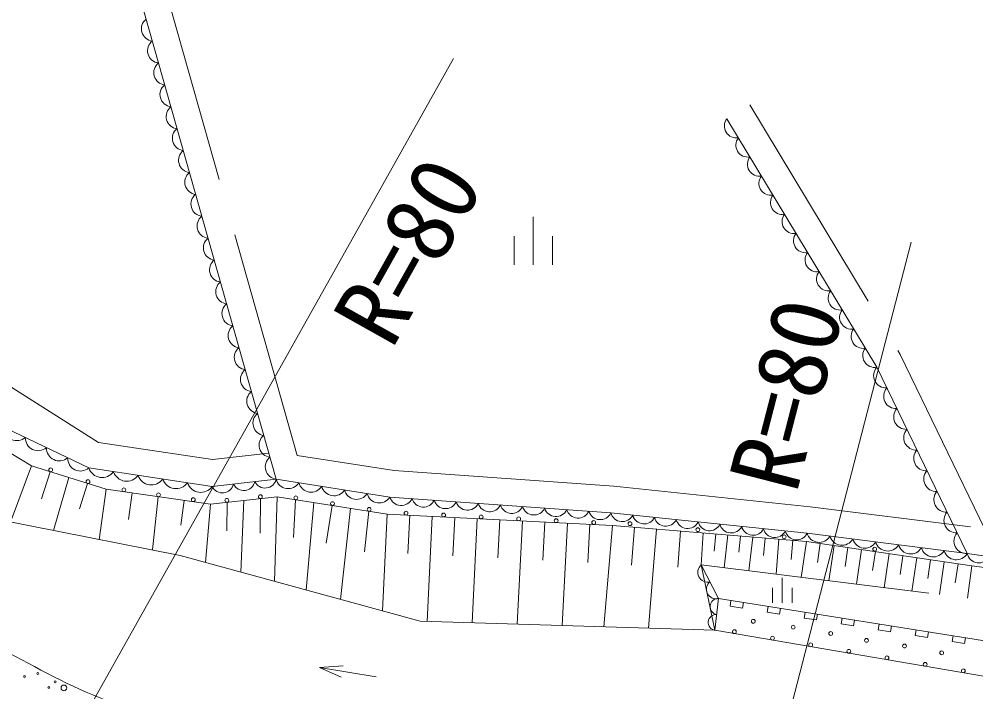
# Model space of a CAD drawing. Units: millimetres, scale not verified. Extents: x 40000 to 680000, y 20000 to 380000.
# Drawn here: x 468618 to 493659, y 306200 to 323805 of the extents above; entities that cross this region are included whole.
import ezdxf
from ezdxf.enums import TextEntityAlignment as Align

# ---------------------------------------------------------------- set-up
doc = ezdxf.new("R2010")
doc.units = ezdxf.units.MM
doc.header["$LTSCALE"] = 1000
doc.linetypes.add('DASHED', pattern=[7.5, 6, -1.5])
for name, color, linetype, lineweight in [('M-BGD', 7, 'Continuous', 13), ('M-BGD-EXST', 7, 'Continuous', 13), ('M-STR-HTXT', 7, 'Continuous', 13)]:
    doc.layers.add(name, color=color, linetype=linetype, lineweight=lineweight)
doc.styles.add('ＭＳ ゴシック', font='')
doc.styles.get('ＭＳ ゴシック').set_extended_font_data('MS Gothic')

msp = doc.modelspace()

# ---------------------------------------------------------------- linework, layer by layer
at = {"layer": 'M-BGD', "linetype": 'DASHED'}
for p, q in [((475898, 312389), (471805, 326861)), ((487741, 321561), (491679, 315028)), ((491679, 315028), (493897, 310460)), ((470692, 312730), (467188, 314950)), ((473682, 312279), (470692, 312730)), ((475154, 312449), (473682, 312279)), ((478432, 311989), (475898, 312389)), ((478432, 311989), (484180, 311581)), ((484180, 311581), (489323, 311046)), ((489323, 311046), (493517, 310515)), ((486473, 309524), (496695, 308246))]:
    msp.add_line(p, q, dxfattribs=at)
at = {"layer": 'M-BGD'}
for p, q in [((471131, 326671), (475347, 311767)), ((487141, 321200), (491064, 314694)), ((493429, 309820), (491064, 314694)), ((470442, 312060), (467673, 313387)), ((467152, 313185), (468942, 312116)), ((468942, 312116), (468393, 310644)), ((468942, 312116), (470896, 311501)), ((470442, 312060), (473670, 311573)), ((469430, 311962), (469207, 311255)), ((469919, 311809), (469519, 310422)), ((475347, 311767), (473670, 311573)), ((475347, 311767), (478323, 311297)), ((470407, 311655), (470198, 310991)), ((470896, 311501), (470709, 310176)), ((470896, 311501), (473623, 311116)), ((471578, 311405), (471480, 310714)), ((472259, 311308), (472105, 309913)), ((473623, 311116), (475375, 311304)), ((474937, 311257), (474927, 310351)), ((475375, 311304), (475299, 309093)), ((475375, 311304), (478253, 310850)), ((478323, 311297), (484107, 310885)), ((472941, 311212), (472849, 310560)), ((473623, 311116), (473499, 309586)), ((474061, 311163), (474051, 310413)), ((474499, 311210), (474420, 309334)), ((475855, 311229), (475798, 310243)), ((476334, 311153), (476133, 308865)), ((476814, 311077), (476658, 310089)), ((467417, 310837), (472829, 309770)), ((477293, 311001), (477026, 308620)), ((477773, 310926), (477658, 309867)), ((478253, 310850), (478126, 308318)), ((478253, 310850), (484146, 310556)), ((478842, 310821), (478792, 309822)), ((479431, 310791), (479294, 308041)), ((480021, 310762), (479971, 309763)), ((489242, 310351), (484107, 310885)), ((480610, 310733), (480474, 308005)), ((481199, 310703), (481149, 309704)), ((481789, 310674), (481654, 307969)), ((482378, 310644), (482328, 309646)), ((482967, 310615), (482834, 307933)), ((483557, 310586), (483507, 309587)), ((484146, 310556), (483926, 307900)), ((489228, 310136), (484146, 310556)), ((484725, 310508), (484642, 309512)), ((485304, 310461), (485089, 307864)), ((485929, 310409), (485858, 309466)), ((486523, 310360), (486473, 309524)), ((486850, 310333), (486810, 309883)), ((487165, 310307), (487074, 309449)), ((487497, 310279), (487459, 309860)), ((487823, 310252), (487716, 309368)), ((489242, 310351), (493429, 309820)), ((488146, 310225), (488102, 309771)), ((488506, 310196), (488430, 309279)), ((488867, 310166), (488826, 309667)), ((489228, 310136), (489089, 309197)), ((493552, 309498), (489228, 310136)), ((489588, 310083), (489515, 309588)), ((489948, 310030), (489812, 309106)), ((472829, 309770), (479118, 308047)), ((490309, 309976), (490236, 309482)), ((490669, 309923), (490535, 309016)), ((491030, 309870), (490957, 309375)), ((491390, 309817), (491258, 308926)), ((491750, 309764), (491677, 309269)), ((493429, 309820), (496959, 309307)), ((486927, 308640), (486473, 309524)), ((486473, 309524), (486831, 307811)), ((492111, 309711), (491982, 308835)), ((492471, 309657), (492398, 309163)), ((492831, 309604), (492705, 308745)), ((493192, 309551), (493119, 309057)), ((493552, 309498), (493442, 308652)), ((496930, 309059), (493552, 309498)), ((486831, 307811), (486927, 308640)), ((486927, 308640), (494676, 307411)), ((487250, 308589), (487227, 308440)), ((487550, 308389), (487573, 308537)), ((487227, 308440), (487550, 308389)), ((488219, 308435), (488195, 308287)), ((488195, 308287), (488518, 308236)), ((488518, 308236), (488542, 308384)), ((489187, 308281), (489164, 308133)), ((479118, 308047), (486831, 307811)), ((489164, 308133), (489487, 308082)), ((489487, 308082), (489510, 308230)), ((490156, 308128), (490132, 307979)), ((490455, 307928), (490479, 308076)), ((486831, 307811), (495817, 306273)), ((490132, 307979), (490455, 307928)), ((491125, 307974), (491101, 307826)), ((491101, 307826), (491424, 307775)), ((491424, 307775), (491447, 307923)), ((492093, 307820), (492070, 307672)), ((492392, 307621), (492416, 307769)), ((492070, 307672), (492392, 307621)), ((493062, 307667), (493038, 307519)), ((493038, 307519), (493361, 307467)), ((493361, 307467), (493385, 307615)), ((476481, 306834), (477097, 306884)), ((476481, 306834), (477961, 306591)), ((476481, 306834), (477048, 306588))]:
    msp.add_line(p, q, dxfattribs=at)
for centre, radius in [((469445, 312010), 50), ((470422, 311703), 50), ((471357, 311486), 50), ((472266, 311358), 50), ((473176, 311229), 50), ((474056, 311213), 50), ((474932, 311307), 50), ((475862, 311278), 50), ((476822, 311126), 50), ((477781, 310975), 50), ((478746, 310875), 50), ((479728, 310827), 50), ((480711, 310778), 50), ((481693, 310729), 50), ((482675, 310680), 50), ((483657, 310631), 50), ((484605, 310600), 50), ((486383, 310444), 50), ((488643, 310256), 50), ((491012, 309935), 50), ((487833, 308048), 50), ((487339, 307775), 50), ((488877, 307892), 50), ((489860, 307728), 50), ((488337, 307604), 50), ((490797, 307548), 50), ((489335, 307433), 50), ((490334, 307262), 50), ((491790, 307399), 50), ((492765, 307220), 50), ((491332, 307091), 50), ((492331, 306920), 50), ((493329, 306749), 50), ((468763, 306601), 25), ((469110, 306682), 25), ((469395, 306318), 25), ((469560, 306463), 25), ((469791, 306304), 75)]:
    msp.add_circle(centre, radius, dxfattribs=at)
for centre, radius, start, end in [((472140, 323551), 322, 128.0326, 263.553), ((472302, 322978), 322, 128.0333, 263.5537), ((472465, 322405), 322, 128.0338, 263.5526), ((472627, 321832), 322, 128.0338, 263.5526), ((472789, 321258), 322, 128.0328, 263.5536), ((487389, 321008), 313, 142.3007, 279.8714), ((472951, 320685), 322, 128.0324, 263.5547), ((487691, 320508), 313, 142.2997, 279.8719), ((473113, 320112), 322, 128.0328, 263.5536), ((487993, 320007), 313, 142.3007, 279.8714), ((473275, 319539), 322, 128.0328, 263.5536), ((488294, 319507), 313, 142.2997, 279.8719), ((473437, 318966), 322, 128.0328, 263.5536), ((488596, 319006), 313, 142.3007, 279.8714), ((473599, 318392), 322, 128.0322, 263.5541), ((488898, 318506), 313, 142.3, 279.8721), ((473762, 317819), 322, 128.0338, 263.5526), ((489200, 318006), 313, 142.2997, 279.8719), ((489501, 317505), 313, 142.3, 279.8721), ((473924, 317246), 322, 128.0338, 263.5526), ((489803, 317005), 313, 142.2997, 279.8719), ((474086, 316673), 322, 128.0338, 263.5526), ((490105, 316504), 313, 142.3007, 279.8714), ((474248, 316099), 322, 128.0333, 263.5537), ((490406, 316004), 313, 142.2997, 279.8719), ((474410, 315526), 322, 128.0328, 263.5536), ((490708, 315503), 313, 142.3007, 279.8714), ((474572, 314953), 322, 128.0328, 263.5536), ((491010, 315003), 313, 142.3, 279.8721), ((474734, 314380), 322, 128.0328, 263.5536), ((491309, 314479), 326, 138.6809, 273.0979), ((474897, 313807), 322, 128.0324, 263.5547), ((491572, 313937), 326, 138.6819, 273.0975), ((491834, 313396), 326, 138.6824, 273.0963), ((475059, 313233), 322, 128.0328, 263.5536), ((468563, 313111), 336, 178.226, 310.5484), ((492097, 312854), 326, 138.6822, 273.0972), ((469116, 312846), 336, 178.226, 310.5484), ((475221, 312660), 322, 128.0326, 263.553), ((469670, 312580), 336, 178.2248, 310.5486), ((492360, 312312), 326, 138.6822, 273.0972), ((470224, 312315), 336, 178.226, 310.5484), ((475383, 312087), 322, 128.0333, 263.5537), ((470790, 312176), 366, 198.4396, 324.4194), ((471435, 312078), 366, 198.4395, 324.4203), ((472081, 311981), 366, 198.4395, 324.4203), ((472726, 311884), 366, 198.4396, 324.4194), ((475056, 311832), 298, 205.7815, 347.4106), ((475664, 311846), 327, 193.8807, 328.1785), ((492623, 311771), 326, 138.6822, 273.0972), ((473372, 311786), 366, 198.4395, 324.4203), ((473938, 311703), 298, 205.7822, 347.4099), ((474497, 311767), 298, 205.7803, 347.411), ((476259, 311752), 327, 193.8819, 328.1782), ((476855, 311658), 327, 193.8824, 328.1774), ((477450, 311564), 327, 193.8811, 328.1781), ((478045, 311470), 327, 193.8823, 328.1778), ((478620, 311387), 310, 196.7271, 335.119), ((479199, 311345), 310, 196.7271, 335.119), ((492886, 311229), 326, 138.6822, 273.0972), ((479777, 311304), 310, 196.7271, 335.1181), ((480355, 311263), 310, 196.7283, 335.1178), ((480934, 311222), 310, 196.7271, 335.119), ((481512, 311180), 310, 196.7271, 335.119), ((482091, 311139), 310, 196.7266, 335.1195), ((482669, 311098), 310, 196.7266, 335.1186), ((483247, 311057), 310, 196.7278, 335.1183), ((483826, 311016), 310, 196.7266, 335.1195), ((484403, 310960), 306, 194.2835, 333.8333), ((484974, 310901), 306, 194.2822, 333.834), ((485545, 310842), 306, 194.2835, 333.8323), ((493149, 310688), 326, 138.6822, 273.0972), ((486115, 310782), 306, 194.2835, 333.8333), ((486686, 310723), 306, 194.2822, 333.834), ((487256, 310664), 306, 194.2835, 333.8333), ((487827, 310604), 306, 194.2823, 333.8336), ((488397, 310545), 306, 194.2835, 333.8337), ((488968, 310485), 306, 194.2823, 333.8336), ((489557, 310439), 327, 195.6551, 329.9074), ((490155, 310363), 327, 195.6551, 329.9065), ((493412, 310146), 326, 138.6822, 273.0972), ((490754, 310287), 327, 195.6551, 329.9065), ((491352, 310212), 327, 195.6551, 329.9074), ((491950, 310136), 327, 195.6556, 329.9057), ((492548, 310060), 327, 195.6551, 329.9065), ((493146, 309984), 327, 195.6564, 329.9061), ((493741, 309897), 321, 193.8539, 329.6038), ((486635, 309328), 254, 129.5464, 284.8675), ((486862, 308886), 254, 129.5481, 284.8657), ((486912, 308432), 209, 85.7768, 260.9647), ((486864, 308017), 209, 85.7766, 260.9653)]:
    msp.add_arc(centre, radius, start, end, dxfattribs=at)
msp.add_open_spline([(525474, 288974), (525241, 290011), (525263, 291141), (524774, 292085), (523921, 293733), (522451, 295008), (521042, 296217), (519538, 297507), (517837, 298577), (516075, 299484), (514123, 300488), (512045, 301263), (509932, 301856), (508032, 302388), (506049, 302563), (504106, 302906), (501440, 303377), (498795, 303991), (496105, 304290), (493338, 304598), (490548, 304693), (487764, 304710), (484838, 304727), (481911, 304152), (478994, 304374), (476371, 304574), (473762, 305106), (471244, 305868), (469344, 306442), (467717, 307880), (465753, 308170), (465388, 308224), (464983, 308216), (464651, 308055), (464170, 307820), (463887, 307303), (463535, 306899), (463258, 306581), (463013, 306235), (462753, 305902)], degree=3, knots=[0, 0, 0, 0, 1, 1, 1, 2, 2, 2, 3, 3, 3, 4, 4, 4, 5, 5, 5, 6, 6, 6, 7, 7, 7, 8, 8, 8, 9, 9, 9, 10, 10, 10, 11, 11, 11, 12, 12, 12, 13, 13, 13, 13], dxfattribs=at)
at = {"layer": 'M-BGD-EXST'}
for p, q in [((482075, 318629), (482075, 317379)), ((481575, 318129), (481575, 317379)), ((482575, 318129), (482575, 317379)), ((488593, 309183), (488593, 308533)), ((488333, 308923), (488333, 308533)), ((488853, 308923), (488853, 308533))]:
    msp.add_line(p, q, dxfattribs=at)
at = {"layer": 'M-STR-HTXT'}
for p, q in [((479990, 322777), (465317, 296610)), ((484471, 288922), (491962, 317972))]:
    msp.add_line(p, q, dxfattribs=at)

# ---------------------------------------------------------------- texts
at = {"layer": 'M-STR-HTXT', "style": 'ＭＳ ゴシック'}
for rotation, p in [(60.718, (480069, 317034)), (75.542, (490114, 313628))]:
    msp.add_text('R=80', height=1833, rotation=rotation, dxfattribs=at).set_placement(p, align=Align.BOTTOM_CENTER)

doc.saveas('drawing.dxf')
